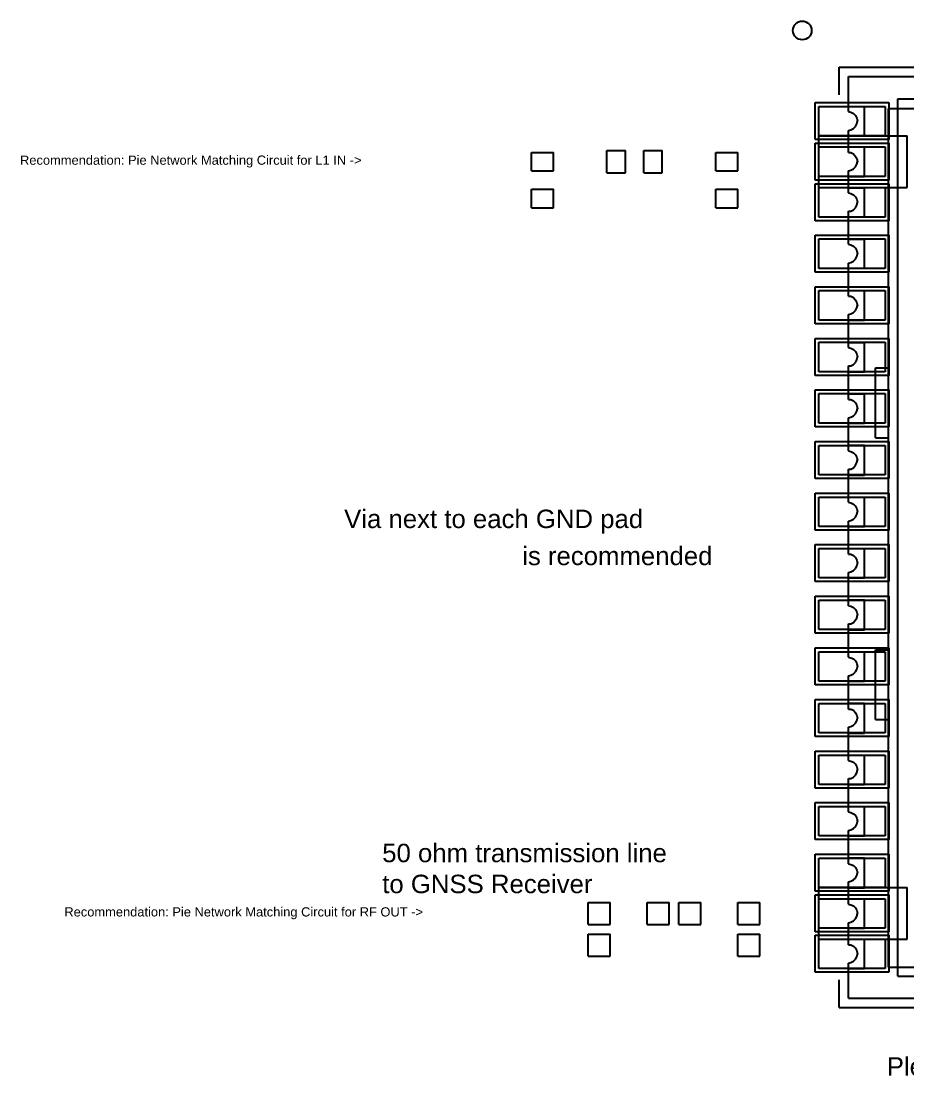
# Model space of a CAD drawing. Header units: millimetres. Extents: x -34.9 to 31.5, y -14.6 to 14.
# Drawn here: x -34.95 to -10.88, y -14.61 to 14.01 of the extents above; entities that cross this region are included whole.
import ezdxf

# ---------------------------------------------------------------- set-up
doc = ezdxf.new("R2010")
doc.units = ezdxf.units.MM
for name, color, linetype in [('Mechanical10', 56, 'Continuous'), ('Mechanical3', 76, 'Continuous'), ('TopLayer', 1, 'Continuous'), ('TopOverlay', 2, 'Continuous'), ('TopPaste', 8, 'Continuous'), ('TopSolder', 216, 'Continuous')]:
    doc.layers.add(name, color=color, linetype=linetype)
doc.styles.add('Arial', font='', dxfattribs={"height": 0.2})
doc.styles.get('Arial').set_extended_font_data('Arial')

msp = doc.modelspace()

# ---------------------------------------------------------------- linework, layer by layer
at = {"layer": 'Mechanical10'}
for p, q in [((-13.297, 9.495), (-13.297, 10.895)), ((-13.297, 10.895), (-10.897, 10.895)), ((-10.897, 9.495), (-10.897, 10.895)), ((-21.097, 9.945), (-21.097, 10.445)), ((-21.097, 10.445), (-20.497, 10.445)), ((-20.497, 9.945), (-20.497, 10.445)), ((-19.047, 10.495), (-18.547, 10.495)), ((-19.047, 9.895), (-19.047, 10.495)), ((-18.547, 9.895), (-18.547, 10.495)), ((-18.047, 10.495), (-17.547, 10.495)), ((-18.047, 9.895), (-18.047, 10.495)), ((-17.547, 9.895), (-17.547, 10.495)), ((-16.097, 9.945), (-16.097, 10.445)), ((-16.097, 10.445), (-15.497, 10.445)), ((-15.497, 9.945), (-15.497, 10.445)), ((-21.097, 9.945), (-20.497, 9.945)), ((-19.047, 9.895), (-18.547, 9.895)), ((-18.047, 9.895), (-17.547, 9.895)), ((-16.097, 9.945), (-15.497, 9.945)), ((-13.297, 9.495), (-10.897, 9.495)), ((-21.097, 8.945), (-21.097, 9.445)), ((-21.097, 9.445), (-20.497, 9.445)), ((-20.497, 8.945), (-20.497, 9.445)), ((-16.097, 8.945), (-16.097, 9.445)), ((-16.097, 9.445), (-15.497, 9.445)), ((-15.497, 8.945), (-15.497, 9.445)), ((-21.097, 8.945), (-20.497, 8.945)), ((-16.097, 8.945), (-15.497, 8.945)), ((-13.297, -10.904), (-13.297, -9.504)), ((-13.297, -9.504), (-10.897, -9.504)), ((-10.897, -10.904), (-10.897, -9.504)), ((-19.561, -10.504), (-19.561, -9.904)), ((-19.561, -9.904), (-18.961, -9.904)), ((-18.961, -10.504), (-18.961, -9.904)), ((-17.961, -10.504), (-17.961, -9.904)), ((-17.961, -9.904), (-17.361, -9.904)), ((-17.361, -10.504), (-17.361, -9.904)), ((-17.097, -9.904), (-16.497, -9.904)), ((-17.097, -10.504), (-17.097, -9.904)), ((-16.497, -10.504), (-16.497, -9.904)), ((-15.497, -10.504), (-15.497, -9.904)), ((-15.497, -9.904), (-14.897, -9.904)), ((-14.897, -10.504), (-14.897, -9.904)), ((-19.561, -10.504), (-18.961, -10.504)), ((-17.961, -10.504), (-17.361, -10.504)), ((-17.097, -10.504), (-16.497, -10.504)), ((-15.497, -10.504), (-14.897, -10.504)), ((-19.561, -11.368), (-19.561, -10.768)), ((-19.561, -10.768), (-18.961, -10.768)), ((-18.961, -11.368), (-18.961, -10.768)), ((-15.497, -11.368), (-15.497, -10.768)), ((-15.497, -10.768), (-14.897, -10.768)), ((-14.897, -11.368), (-14.897, -10.768)), ((-13.297, -10.904), (-10.897, -10.904)), ((-19.561, -11.368), (-18.961, -11.368)), ((-15.497, -11.368), (-14.897, -11.368))]:
    msp.add_line(p, q, dxfattribs=at)
at = {"layer": 'Mechanical3'}
for p, q in [((-12.497, 12.506), (12.497, 12.506)), ((-12.497, 11.694), (-12.497, 12.506)), ((-11.157, 11.905), (11.156, 11.905)), ((-11.157, 11.888), (-11.157, 11.905)), ((-11.157, 11.87), (-11.157, 11.888)), ((-11.157, 11.852), (-11.157, 11.87)), ((-11.157, 11.817), (-11.157, 11.852)), ((-11.157, 11.782), (-11.157, 11.817)), ((-11.157, 11.748), (-11.157, 11.782)), ((-11.157, 11.694), (-11.157, 11.748)), ((-12.497, 11.694), (-12.056, 11.694)), ((-12.497, 11.553), (-12.497, 11.694)), ((-12.497, 11.553), (-12.427, 11.536)), ((-12.427, 11.536), (-12.357, 11.5)), ((-12.357, 11.5), (-12.304, 11.447)), ((-12.056, 10.9), (-12.056, 11.694)), ((-11.404, 11.641), (-11.386, 11.641)), ((-11.404, -11.66), (-11.404, 11.641)), ((-11.386, 11.641), (-11.369, 11.641)), ((-11.369, 11.641), (-11.333, 11.641)), ((-11.333, 11.641), (-11.298, 11.641)), ((-11.298, 11.641), (-11.262, 11.641)), ((-11.262, 11.641), (-11.21, 11.641)), ((-11.21, 11.641), (-11.157, 11.641)), ((-11.157, 11.641), (-11.157, 11.694)), ((-11.157, 11.641), (11.156, 11.641)), ((-11.157, -11.66), (-11.157, 11.641)), ((-12.304, 11.447), (-12.268, 11.376)), ((-12.304, 11.147), (-12.268, 11.218)), ((-12.268, 11.376), (-12.25, 11.307)), ((-12.268, 11.218), (-12.25, 11.307)), ((-12.497, 11.042), (-12.427, 11.059)), ((-12.497, 10.9), (-12.497, 11.042)), ((-12.497, 10.601), (-12.497, 10.9)), ((-12.497, 10.9), (-12.056, 10.9)), ((-12.427, 11.059), (-12.357, 11.095)), ((-12.357, 11.095), (-12.304, 11.147)), ((-12.497, 10.441), (-12.497, 10.601)), ((-12.497, 10.601), (-12.056, 10.601)), ((-12.056, 9.789), (-12.056, 10.601)), ((-12.497, 10.441), (-12.427, 10.441)), ((-12.427, 10.441), (-12.357, 10.406)), ((-12.357, 10.406), (-12.304, 10.336)), ((-12.304, 10.336), (-12.268, 10.283)), ((-12.357, 10), (-12.304, 10.053)), ((-12.304, 10.053), (-12.268, 10.124)), ((-12.268, 10.283), (-12.25, 10.195)), ((-12.268, 10.124), (-12.25, 10.195)), ((-12.497, 9.948), (-12.427, 9.965)), ((-12.497, 9.789), (-12.497, 9.948)), ((-12.497, 9.789), (-12.056, 9.789)), ((-12.497, 9.489), (-12.497, 9.789)), ((-12.427, 9.965), (-12.357, 10)), ((-12.497, 9.348), (-12.497, 9.489)), ((-12.497, 9.489), (-12.056, 9.489)), ((-12.056, 8.695), (-12.056, 9.489)), ((-12.497, 9.348), (-12.427, 9.331)), ((-12.427, 9.331), (-12.357, 9.295)), ((-12.357, 9.295), (-12.304, 9.243)), ((-12.304, 9.243), (-12.268, 9.171)), ((-12.268, 9.171), (-12.25, 9.101)), ((-12.427, 8.854), (-12.357, 8.89)), ((-12.357, 8.89), (-12.304, 8.942)), ((-12.304, 8.942), (-12.268, 9.013)), ((-12.268, 9.013), (-12.25, 9.101)), ((-12.497, 8.695), (-12.497, 8.854)), ((-12.497, 8.854), (-12.427, 8.854)), ((-12.497, 8.695), (-12.056, 8.695)), ((-12.497, 8.096), (-12.497, 8.695)), ((-12.497, 8.096), (-12.056, 8.096)), ((-12.497, 7.955), (-12.497, 8.096)), ((-12.056, 7.302), (-12.056, 8.096)), ((-12.497, 7.955), (-12.427, 7.937)), ((-12.427, 7.937), (-12.357, 7.902)), ((-12.357, 7.902), (-12.304, 7.849)), ((-12.304, 7.849), (-12.268, 7.778)), ((-12.268, 7.778), (-12.25, 7.69)), ((-12.497, 7.443), (-12.427, 7.461)), ((-12.497, 7.302), (-12.497, 7.443)), ((-12.427, 7.461), (-12.357, 7.496)), ((-12.357, 7.496), (-12.304, 7.549)), ((-12.304, 7.549), (-12.268, 7.619)), ((-12.268, 7.619), (-12.25, 7.69)), ((-12.497, 7.302), (-12.056, 7.302)), ((-12.497, 6.702), (-12.497, 7.302)), ((-12.497, 6.702), (-12.056, 6.702)), ((-12.497, 6.544), (-12.497, 6.702)), ((-12.056, 5.891), (-12.056, 6.702)), ((-12.497, 6.544), (-12.427, 6.544)), ((-12.427, 6.544), (-12.357, 6.509)), ((-12.357, 6.509), (-12.304, 6.437)), ((-12.304, 6.437), (-12.268, 6.367)), ((-12.268, 6.367), (-12.25, 6.296)), ((-12.497, 6.05), (-12.427, 6.068)), ((-12.497, 5.891), (-12.497, 6.05)), ((-12.427, 6.068), (-12.357, 6.103)), ((-12.357, 6.103), (-12.304, 6.156)), ((-12.304, 6.156), (-12.268, 6.226)), ((-12.268, 6.226), (-12.25, 6.296)), ((-12.497, 5.891), (-12.056, 5.891)), ((-12.497, 5.291), (-12.497, 5.891)), ((-12.497, 5.291), (-12.056, 5.291)), ((-12.497, 5.15), (-12.497, 5.291)), ((-12.056, 4.497), (-12.056, 5.291)), ((-12.497, 5.15), (-12.427, 5.133)), ((-12.427, 5.133), (-12.357, 5.097)), ((-12.357, 5.097), (-12.304, 5.044)), ((-12.304, 5.044), (-12.268, 4.973)), ((-12.268, 4.973), (-12.25, 4.903)), ((-12.268, 4.815), (-12.25, 4.903)), ((-12.497, 4.497), (-12.497, 4.656)), ((-12.497, 4.656), (-12.427, 4.656)), ((-12.427, 4.656), (-12.357, 4.692)), ((-12.357, 4.692), (-12.304, 4.745)), ((-12.304, 4.745), (-12.268, 4.815)), ((-11.756, 2.698), (-11.756, 4.603)), ((-11.756, 4.603), (-11.404, 4.603)), ((-12.497, 4.497), (-12.056, 4.497)), ((-12.497, 3.898), (-12.497, 4.497)), ((-12.497, 3.898), (-12.056, 3.898)), ((-12.497, 3.739), (-12.497, 3.898)), ((-12.497, 3.739), (-12.427, 3.739)), ((-12.427, 3.739), (-12.357, 3.703)), ((-12.056, 3.104), (-12.056, 3.898)), ((-12.357, 3.703), (-12.304, 3.65)), ((-12.304, 3.65), (-12.268, 3.58)), ((-12.268, 3.58), (-12.25, 3.492)), ((-12.268, 3.422), (-12.25, 3.492)), ((-12.497, 3.245), (-12.427, 3.262)), ((-12.497, 3.104), (-12.497, 3.245)), ((-12.427, 3.262), (-12.357, 3.298)), ((-12.357, 3.298), (-12.304, 3.351)), ((-12.304, 3.351), (-12.268, 3.422)), ((-12.497, 3.104), (-12.056, 3.104)), ((-12.497, 2.504), (-12.497, 3.104)), ((-11.756, 2.698), (-11.404, 2.698)), ((-12.497, 2.345), (-12.497, 2.504)), ((-12.497, 2.504), (-12.056, 2.504)), ((-12.497, 2.345), (-12.427, 2.327)), ((-12.427, 2.327), (-12.357, 2.292)), ((-12.357, 2.292), (-12.304, 2.239)), ((-12.056, 1.693), (-12.056, 2.504)), ((-12.304, 2.239), (-12.268, 2.169)), ((-12.304, 1.958), (-12.268, 2.028)), ((-12.268, 2.169), (-12.25, 2.099)), ((-12.268, 2.028), (-12.25, 2.099)), ((-12.497, 1.693), (-12.497, 1.851)), ((-12.497, 1.851), (-12.427, 1.851)), ((-12.427, 1.851), (-12.357, 1.886)), ((-12.357, 1.886), (-12.304, 1.958)), ((-12.497, 1.693), (-12.056, 1.693)), ((-12.497, 1.093), (-12.497, 1.693)), ((-12.497, 1.093), (-12.056, 1.093)), ((-12.497, 0.952), (-12.497, 1.093)), ((-12.497, 0.952), (-12.427, 0.934)), ((-12.427, 0.934), (-12.357, 0.899)), ((-12.357, 0.899), (-12.304, 0.846)), ((-12.056, 0.299), (-12.056, 1.093)), ((-12.304, 0.846), (-12.268, 0.776)), ((-12.304, 0.546), (-12.268, 0.617)), ((-12.268, 0.776), (-12.25, 0.705)), ((-12.268, 0.617), (-12.25, 0.705)), ((-12.497, 0.44), (-12.427, 0.458)), ((-12.497, 0.299), (-12.497, 0.44)), ((-12.497, 0.299), (-12.056, 0.299)), ((-12.497, -0.3), (-12.497, 0.299)), ((-12.427, 0.458), (-12.357, 0.493)), ((-12.357, 0.493), (-12.304, 0.546)), ((-12.497, -0.459), (-12.497, -0.3)), ((-12.497, -0.3), (-12.056, -0.3)), ((-12.497, -0.459), (-12.427, -0.459)), ((-12.427, -0.459), (-12.357, -0.494)), ((-12.357, -0.494), (-12.304, -0.547)), ((-12.304, -0.547), (-12.268, -0.618)), ((-12.056, -1.094), (-12.056, -0.3)), ((-12.357, -0.9), (-12.304, -0.848)), ((-12.304, -0.848), (-12.268, -0.777)), ((-12.268, -0.618), (-12.25, -0.706)), ((-12.268, -0.777), (-12.25, -0.706)), ((-12.497, -0.952), (-12.427, -0.936)), ((-12.497, -1.094), (-12.497, -0.952)), ((-12.497, -1.094), (-12.056, -1.094)), ((-12.497, -1.694), (-12.497, -1.094)), ((-12.427, -0.936), (-12.357, -0.9)), ((-12.497, -1.853), (-12.497, -1.694)), ((-12.497, -1.694), (-12.056, -1.694)), ((-12.056, -2.505), (-12.056, -1.694)), ((-12.497, -1.853), (-12.427, -1.87)), ((-12.427, -1.87), (-12.357, -1.906)), ((-12.357, -1.906), (-12.304, -1.958)), ((-12.304, -1.958), (-12.268, -2.029)), ((-12.357, -2.311), (-12.304, -2.241)), ((-12.304, -2.241), (-12.268, -2.188)), ((-12.268, -2.029), (-12.25, -2.099)), ((-12.268, -2.188), (-12.25, -2.099)), ((-12.497, -2.505), (-12.497, -2.347)), ((-12.497, -2.347), (-12.427, -2.347)), ((-12.497, -2.505), (-12.056, -2.505)), ((-12.497, -3.105), (-12.497, -2.505)), ((-12.427, -2.347), (-12.357, -2.311)), ((-12.497, -3.105), (-12.056, -3.105)), ((-12.497, -3.246), (-12.497, -3.105)), ((-12.056, -3.898), (-12.056, -3.105)), ((-11.756, -3.052), (-11.404, -3.052)), ((-11.756, -4.939), (-11.756, -3.052)), ((-12.497, -3.246), (-12.427, -3.264)), ((-12.427, -3.264), (-12.357, -3.299)), ((-12.357, -3.299), (-12.304, -3.352)), ((-12.304, -3.352), (-12.268, -3.422)), ((-12.268, -3.422), (-12.25, -3.511)), ((-12.427, -3.74), (-12.357, -3.705)), ((-12.357, -3.705), (-12.304, -3.652)), ((-12.304, -3.652), (-12.268, -3.582)), ((-12.268, -3.582), (-12.25, -3.511)), ((-12.497, -3.758), (-12.427, -3.74)), ((-12.497, -3.898), (-12.497, -3.758)), ((-12.497, -3.898), (-12.056, -3.898)), ((-12.497, -4.499), (-12.497, -3.898)), ((-12.497, -4.499), (-12.056, -4.499)), ((-12.497, -4.657), (-12.497, -4.499)), ((-12.056, -5.31), (-12.056, -4.499)), ((-12.497, -4.657), (-12.427, -4.657)), ((-12.427, -4.657), (-12.357, -4.692)), ((-12.357, -4.692), (-12.304, -4.763)), ((-12.304, -4.763), (-12.268, -4.833)), ((-12.268, -4.833), (-12.25, -4.905)), ((-12.497, -5.151), (-12.427, -5.133)), ((-12.497, -5.31), (-12.497, -5.151)), ((-12.427, -5.133), (-12.357, -5.098)), ((-12.357, -5.098), (-12.304, -5.045)), ((-12.304, -5.045), (-12.268, -4.975)), ((-12.268, -4.975), (-12.25, -4.905)), ((-11.756, -4.939), (-11.404, -4.939)), ((-12.497, -5.31), (-12.056, -5.31)), ((-12.497, -5.91), (-12.497, -5.31)), ((-12.497, -5.91), (-12.056, -5.91)), ((-12.497, -6.051), (-12.497, -5.91)), ((-12.056, -6.704), (-12.056, -5.91)), ((-12.497, -6.051), (-12.427, -6.068)), ((-12.427, -6.068), (-12.357, -6.103)), ((-12.357, -6.103), (-12.304, -6.156)), ((-12.304, -6.156), (-12.268, -6.227)), ((-12.268, -6.227), (-12.25, -6.298)), ((-12.497, -6.544), (-12.427, -6.544)), ((-12.497, -6.704), (-12.497, -6.544)), ((-12.427, -6.544), (-12.357, -6.509)), ((-12.357, -6.509), (-12.304, -6.456)), ((-12.304, -6.456), (-12.268, -6.386)), ((-12.268, -6.386), (-12.25, -6.298)), ((-12.497, -6.704), (-12.056, -6.704)), ((-12.497, -7.302), (-12.497, -6.704)), ((-12.497, -7.444), (-12.497, -7.302)), ((-12.497, -7.302), (-12.056, -7.302)), ((-12.056, -8.097), (-12.056, -7.302)), ((-12.497, -7.444), (-12.427, -7.462)), ((-12.427, -7.462), (-12.357, -7.497)), ((-12.357, -7.497), (-12.304, -7.55)), ((-12.304, -7.55), (-12.268, -7.621)), ((-12.268, -7.621), (-12.25, -7.709)), ((-12.268, -7.779), (-12.25, -7.709)), ((-12.497, -7.955), (-12.427, -7.938)), ((-12.497, -8.097), (-12.497, -7.955)), ((-12.427, -7.938), (-12.357, -7.903)), ((-12.357, -7.903), (-12.304, -7.85)), ((-12.304, -7.85), (-12.268, -7.779)), ((-12.497, -8.097), (-12.056, -8.097)), ((-12.497, -8.697), (-12.497, -8.097)), ((-12.497, -8.855), (-12.497, -8.697)), ((-12.497, -8.697), (-12.056, -8.697)), ((-12.497, -8.855), (-12.427, -8.873)), ((-12.427, -8.873), (-12.357, -8.908)), ((-12.056, -9.508), (-12.056, -8.697)), ((-12.357, -8.908), (-12.304, -8.961)), ((-12.304, -8.961), (-12.268, -9.032)), ((-12.268, -9.032), (-12.25, -9.102)), ((-12.268, -9.173), (-12.25, -9.102)), ((-12.497, -9.349), (-12.427, -9.331)), ((-12.497, -9.508), (-12.497, -9.349)), ((-12.427, -9.331), (-12.357, -9.296)), ((-12.357, -9.296), (-12.304, -9.243)), ((-12.304, -9.243), (-12.268, -9.173)), ((-12.497, -9.807), (-12.497, -9.508)), ((-12.497, -9.508), (-12.056, -9.508)), ((-12.497, -9.807), (-12.056, -9.807)), ((-12.497, -9.949), (-12.497, -9.807)), ((-12.497, -9.949), (-12.427, -9.967)), ((-12.427, -9.967), (-12.357, -10.002)), ((-12.357, -10.002), (-12.304, -10.055)), ((-12.056, -10.601), (-12.056, -9.807)), ((-12.304, -10.055), (-12.268, -10.125)), ((-12.304, -10.355), (-12.268, -10.284)), ((-12.268, -10.125), (-12.25, -10.196)), ((-12.268, -10.284), (-12.25, -10.196)), ((-12.497, -10.461), (-12.427, -10.443)), ((-12.497, -10.601), (-12.497, -10.461)), ((-12.427, -10.443), (-12.357, -10.408)), ((-12.357, -10.408), (-12.304, -10.355)), ((-12.497, -10.902), (-12.497, -10.601)), ((-12.497, -10.601), (-12.056, -10.601)), ((-12.497, -11.06), (-12.497, -10.902)), ((-12.497, -10.902), (-12.056, -10.902)), ((-12.497, -11.06), (-12.427, -11.06)), ((-12.427, -11.06), (-12.357, -11.095)), ((-12.357, -11.095), (-12.304, -11.148)), ((-12.304, -11.148), (-12.268, -11.219)), ((-12.056, -11.696), (-12.056, -10.902)), ((-12.357, -11.501), (-12.304, -11.448)), ((-12.304, -11.448), (-12.268, -11.378)), ((-12.268, -11.219), (-12.25, -11.307)), ((-12.268, -11.378), (-12.25, -11.307)), ((-12.497, -11.554), (-12.427, -11.536)), ((-12.497, -11.696), (-12.497, -11.554)), ((-12.497, -12.506), (-12.497, -11.696)), ((-12.497, -11.696), (-12.056, -11.696)), ((-12.427, -11.536), (-12.357, -11.501)), ((-11.404, -11.66), (-11.386, -11.66)), ((-11.386, -11.66), (-11.369, -11.66)), ((-11.369, -11.66), (-11.333, -11.66)), ((-11.333, -11.66), (-11.298, -11.66)), ((-11.298, -11.66), (-11.262, -11.66)), ((-11.262, -11.66), (-11.21, -11.66)), ((-11.21, -11.66), (-11.157, -11.66)), ((-11.157, -11.66), (11.156, -11.66)), ((-11.157, -11.696), (-11.157, -11.66)), ((-11.157, -11.748), (-11.157, -11.696)), ((-11.157, -11.784), (-11.157, -11.748)), ((-11.157, -11.836), (-11.157, -11.784)), ((-11.157, -11.854), (-11.157, -11.836)), ((-11.157, -11.889), (-11.157, -11.854)), ((-11.157, -11.907), (-11.157, -11.889)), ((-11.157, -11.907), (11.156, -11.907)), ((-12.497, -12.506), (12.497, -12.506))]:
    msp.add_line(p, q, dxfattribs=at)
at = {"layer": 'TopLayer'}
for p, q in [((-13.297, 11.697), (-11.497, 11.697)), ((-13.297, 10.897), (-13.297, 11.697)), ((-11.497, 11.697), (-11.497, 10.897)), ((-11.497, 10.897), (-13.297, 10.897)), ((-13.297, 10.595), (-11.497, 10.595)), ((-13.297, 9.795), (-13.297, 10.595)), ((-11.497, 10.595), (-11.497, 9.795)), ((-11.497, 9.795), (-13.297, 9.795)), ((-13.297, 9.492), (-11.497, 9.492)), ((-13.297, 8.692), (-13.297, 9.492)), ((-11.497, 9.492), (-11.497, 8.692)), ((-11.497, 8.692), (-13.297, 8.692)), ((-13.297, 8.099), (-11.497, 8.099)), ((-13.297, 7.299), (-13.297, 8.099)), ((-11.497, 8.099), (-11.497, 7.299)), ((-11.497, 7.299), (-13.297, 7.299)), ((-13.297, 6.697), (-11.497, 6.697)), ((-13.297, 5.897), (-13.297, 6.697)), ((-11.497, 6.697), (-11.497, 5.897)), ((-11.497, 5.897), (-13.297, 5.897)), ((-13.297, 5.294), (-11.497, 5.294)), ((-13.297, 4.494), (-13.297, 5.294)), ((-11.497, 5.294), (-11.497, 4.494)), ((-11.497, 4.494), (-13.297, 4.494)), ((-13.297, 3.901), (-11.497, 3.901)), ((-13.297, 3.101), (-13.297, 3.901)), ((-11.497, 3.901), (-11.497, 3.101)), ((-11.497, 3.101), (-13.297, 3.101)), ((-13.297, 2.498), (-11.497, 2.498)), ((-13.297, 1.698), (-13.297, 2.498)), ((-11.497, 2.498), (-11.497, 1.698)), ((-11.497, 1.698), (-13.297, 1.698)), ((-13.297, 1.096), (-11.497, 1.096)), ((-13.297, 0.296), (-13.297, 1.096)), ((-11.497, 1.096), (-11.497, 0.296)), ((-11.497, 0.296), (-13.297, 0.296)), ((-13.297, -0.297), (-11.497, -0.297)), ((-13.297, -1.097), (-13.297, -0.297)), ((-11.497, -0.297), (-11.497, -1.097)), ((-11.497, -1.097), (-13.297, -1.097)), ((-13.297, -1.699), (-11.497, -1.699)), ((-13.297, -2.499), (-13.297, -1.699)), ((-11.497, -1.699), (-11.497, -2.499)), ((-11.497, -2.499), (-13.297, -2.499)), ((-13.297, -3.101), (-11.497, -3.101)), ((-13.297, -3.901), (-13.297, -3.101)), ((-11.497, -3.101), (-11.497, -3.901)), ((-11.497, -3.901), (-13.297, -3.901)), ((-13.297, -4.504), (-11.497, -4.504)), ((-13.297, -5.304), (-13.297, -4.504)), ((-11.497, -4.504), (-11.497, -5.304)), ((-11.497, -5.304), (-13.297, -5.304)), ((-13.297, -5.906), (-11.497, -5.906)), ((-13.297, -6.706), (-13.297, -5.906)), ((-11.497, -5.906), (-11.497, -6.706)), ((-11.497, -6.706), (-13.297, -6.706)), ((-13.297, -7.299), (-11.497, -7.299)), ((-13.297, -8.099), (-13.297, -7.299)), ((-11.497, -7.299), (-11.497, -8.099)), ((-11.497, -8.099), (-13.297, -8.099)), ((-13.297, -8.702), (-11.497, -8.702)), ((-13.297, -9.502), (-13.297, -8.702)), ((-11.497, -8.702), (-11.497, -9.502)), ((-11.497, -9.502), (-13.297, -9.502)), ((-13.297, -9.804), (-11.497, -9.804)), ((-13.297, -10.604), (-13.297, -9.804)), ((-11.497, -9.804), (-11.497, -10.604)), ((-11.497, -10.604), (-13.297, -10.604)), ((-13.297, -10.899), (-11.497, -10.899)), ((-13.297, -11.699), (-13.297, -10.899)), ((-11.497, -10.899), (-11.497, -11.699)), ((-11.497, -11.699), (-13.297, -11.699))]:
    msp.add_line(p, q, dxfattribs=at)
at = {"layer": 'TopOverlay'}
for p, q in [((-12.747, 12.756), (12.747, 12.756)), ((-12.747, 12.006), (-12.747, 12.756)), ((-12.747, -12.756), (-12.747, -12.006)), ((-12.747, -12.756), (12.747, -12.756))]:
    msp.add_line(p, q, dxfattribs=at)
msp.add_circle((-13.747, 13.756), 0.254, dxfattribs=at)
at = {"layer": 'TopPaste'}
for p, q in [((-13.297, 11.697), (-11.497, 11.697)), ((-13.297, 10.897), (-13.297, 11.697)), ((-11.497, 11.697), (-11.497, 10.897)), ((-11.497, 10.897), (-13.297, 10.897)), ((-13.297, 10.595), (-11.497, 10.595)), ((-13.297, 9.795), (-13.297, 10.595)), ((-11.497, 10.595), (-11.497, 9.795)), ((-11.497, 9.795), (-13.297, 9.795)), ((-13.297, 9.492), (-11.497, 9.492)), ((-13.297, 8.692), (-13.297, 9.492)), ((-11.497, 9.492), (-11.497, 8.692)), ((-11.497, 8.692), (-13.297, 8.692)), ((-13.297, 8.099), (-11.497, 8.099)), ((-13.297, 7.299), (-13.297, 8.099)), ((-11.497, 8.099), (-11.497, 7.299)), ((-11.497, 7.299), (-13.297, 7.299)), ((-13.297, 6.697), (-11.497, 6.697)), ((-13.297, 5.897), (-13.297, 6.697)), ((-11.497, 6.697), (-11.497, 5.897)), ((-11.497, 5.897), (-13.297, 5.897)), ((-13.297, 5.294), (-11.497, 5.294)), ((-13.297, 4.494), (-13.297, 5.294)), ((-11.497, 5.294), (-11.497, 4.494)), ((-11.497, 4.494), (-13.297, 4.494)), ((-13.297, 3.901), (-11.497, 3.901)), ((-13.297, 3.101), (-13.297, 3.901)), ((-11.497, 3.901), (-11.497, 3.101)), ((-11.497, 3.101), (-13.297, 3.101)), ((-13.297, 2.498), (-11.497, 2.498)), ((-13.297, 1.698), (-13.297, 2.498)), ((-11.497, 2.498), (-11.497, 1.698)), ((-11.497, 1.698), (-13.297, 1.698)), ((-13.297, 1.096), (-11.497, 1.096)), ((-13.297, 0.296), (-13.297, 1.096)), ((-11.497, 1.096), (-11.497, 0.296)), ((-11.497, 0.296), (-13.297, 0.296)), ((-13.297, -0.297), (-11.497, -0.297)), ((-13.297, -1.097), (-13.297, -0.297)), ((-11.497, -0.297), (-11.497, -1.097)), ((-11.497, -1.097), (-13.297, -1.097)), ((-13.297, -1.699), (-11.497, -1.699)), ((-13.297, -2.499), (-13.297, -1.699)), ((-11.497, -1.699), (-11.497, -2.499)), ((-11.497, -2.499), (-13.297, -2.499)), ((-13.297, -3.101), (-11.497, -3.101)), ((-13.297, -3.901), (-13.297, -3.101)), ((-11.497, -3.101), (-11.497, -3.901)), ((-11.497, -3.901), (-13.297, -3.901)), ((-13.297, -4.504), (-11.497, -4.504)), ((-13.297, -5.304), (-13.297, -4.504)), ((-11.497, -4.504), (-11.497, -5.304)), ((-11.497, -5.304), (-13.297, -5.304)), ((-13.297, -5.906), (-11.497, -5.906)), ((-13.297, -6.706), (-13.297, -5.906)), ((-11.497, -5.906), (-11.497, -6.706)), ((-11.497, -6.706), (-13.297, -6.706)), ((-13.297, -7.299), (-11.497, -7.299)), ((-13.297, -8.099), (-13.297, -7.299)), ((-11.497, -7.299), (-11.497, -8.099)), ((-11.497, -8.099), (-13.297, -8.099)), ((-13.297, -8.702), (-11.497, -8.702)), ((-13.297, -9.502), (-13.297, -8.702)), ((-11.497, -8.702), (-11.497, -9.502)), ((-11.497, -9.502), (-13.297, -9.502)), ((-13.297, -9.804), (-11.497, -9.804)), ((-13.297, -10.604), (-13.297, -9.804)), ((-11.497, -9.804), (-11.497, -10.604)), ((-11.497, -10.604), (-13.297, -10.604)), ((-13.297, -10.899), (-11.497, -10.899)), ((-13.297, -11.699), (-13.297, -10.899)), ((-11.497, -10.899), (-11.497, -11.699)), ((-11.497, -11.699), (-13.297, -11.699))]:
    msp.add_line(p, q, dxfattribs=at)
at = {"layer": 'TopSolder'}
for p, q in [((-13.399, 11.799), (-11.395, 11.799)), ((-13.399, 10.795), (-13.399, 11.799)), ((-11.395, 11.799), (-11.395, 10.795)), ((-11.395, 10.795), (-13.399, 10.795)), ((-13.399, 10.697), (-11.395, 10.697)), ((-13.399, 9.693), (-13.399, 10.697)), ((-11.395, 10.697), (-11.395, 9.693)), ((-11.395, 9.693), (-13.399, 9.693)), ((-13.399, 9.594), (-11.395, 9.594)), ((-13.399, 8.59), (-13.399, 9.594)), ((-11.395, 9.594), (-11.395, 8.59)), ((-11.395, 8.59), (-13.399, 8.59)), ((-13.399, 8.201), (-11.395, 8.201)), ((-13.399, 7.197), (-13.399, 8.201)), ((-11.395, 8.201), (-11.395, 7.197)), ((-11.395, 7.197), (-13.399, 7.197)), ((-13.399, 6.799), (-11.395, 6.799)), ((-13.399, 5.795), (-13.399, 6.799)), ((-11.395, 6.799), (-11.395, 5.795)), ((-11.395, 5.795), (-13.399, 5.795)), ((-13.399, 5.396), (-11.395, 5.396)), ((-13.399, 4.392), (-13.399, 5.396)), ((-11.395, 5.396), (-11.395, 4.392)), ((-11.395, 4.392), (-13.399, 4.392)), ((-13.399, 4.003), (-11.395, 4.003)), ((-13.399, 2.999), (-13.399, 4.003)), ((-11.395, 4.003), (-11.395, 2.999)), ((-11.395, 2.999), (-13.399, 2.999)), ((-13.399, 2.6), (-11.395, 2.6)), ((-13.399, 1.596), (-13.399, 2.6)), ((-11.395, 2.6), (-11.395, 1.596)), ((-11.395, 1.596), (-13.399, 1.596)), ((-13.399, 1.198), (-11.395, 1.198)), ((-13.399, 0.194), (-13.399, 1.198)), ((-11.395, 1.198), (-11.395, 0.194)), ((-11.395, 0.194), (-13.399, 0.194)), ((-13.399, -0.195), (-11.395, -0.195)), ((-13.399, -1.199), (-13.399, -0.195)), ((-11.395, -0.195), (-11.395, -1.199)), ((-11.395, -1.199), (-13.399, -1.199)), ((-13.399, -1.597), (-11.395, -1.597)), ((-13.399, -2.601), (-13.399, -1.597)), ((-11.395, -1.597), (-11.395, -2.601)), ((-11.395, -2.601), (-13.399, -2.601)), ((-13.399, -2.999), (-11.395, -2.999)), ((-13.399, -4.003), (-13.399, -2.999)), ((-11.395, -2.999), (-11.395, -4.003)), ((-11.395, -4.003), (-13.399, -4.003)), ((-13.399, -4.402), (-11.395, -4.402)), ((-13.399, -5.406), (-13.399, -4.402)), ((-11.395, -4.402), (-11.395, -5.406)), ((-11.395, -5.406), (-13.399, -5.406)), ((-13.399, -5.804), (-11.395, -5.804)), ((-13.399, -6.808), (-13.399, -5.804)), ((-11.395, -5.804), (-11.395, -6.808)), ((-11.395, -6.808), (-13.399, -6.808)), ((-13.399, -7.197), (-11.395, -7.197)), ((-13.399, -8.201), (-13.399, -7.197)), ((-11.395, -7.197), (-11.395, -8.201)), ((-11.395, -8.201), (-13.399, -8.201)), ((-13.399, -8.6), (-11.395, -8.6)), ((-13.399, -9.604), (-13.399, -8.6)), ((-11.395, -8.6), (-11.395, -9.604)), ((-11.395, -9.604), (-13.399, -9.604)), ((-13.399, -9.702), (-11.395, -9.702)), ((-13.399, -10.706), (-13.399, -9.702)), ((-11.395, -9.702), (-11.395, -10.706)), ((-11.395, -10.706), (-13.399, -10.706)), ((-13.399, -10.797), (-11.395, -10.797)), ((-13.399, -11.801), (-13.399, -10.797)), ((-11.395, -10.797), (-11.395, -11.801)), ((-11.395, -11.801), (-13.399, -11.801))]:
    msp.add_line(p, q, dxfattribs=at)

# ---------------------------------------------------------------- texts
at = {"layer": 'Mechanical10', "style": 'Arial'}
for s, height, p in [('Recommendation: Pie Network Matching Circuit for L1 IN ->', 0.25, (-34.976, 10.112)), ('Via next to each GND pad', 0.5, (-26.18, 0.253)), ('is recommended', 0.5, (-21.348, -0.753)), ('50 ohm transmission line', 0.5, (-25.147, -8.814)), ('to GNSS Receiver', 0.5, (-25.147, -9.654)), ('Recommendation: Pie Network Matching Circuit for RF OUT ->', 0.25, (-33.773, -10.287)), ('Please see the datasheet for further information', 0.5, (-11.455, -14.606))]:
    msp.add_text(s, height=height, dxfattribs=at).set_placement(p)

doc.saveas('drawing.dxf')
